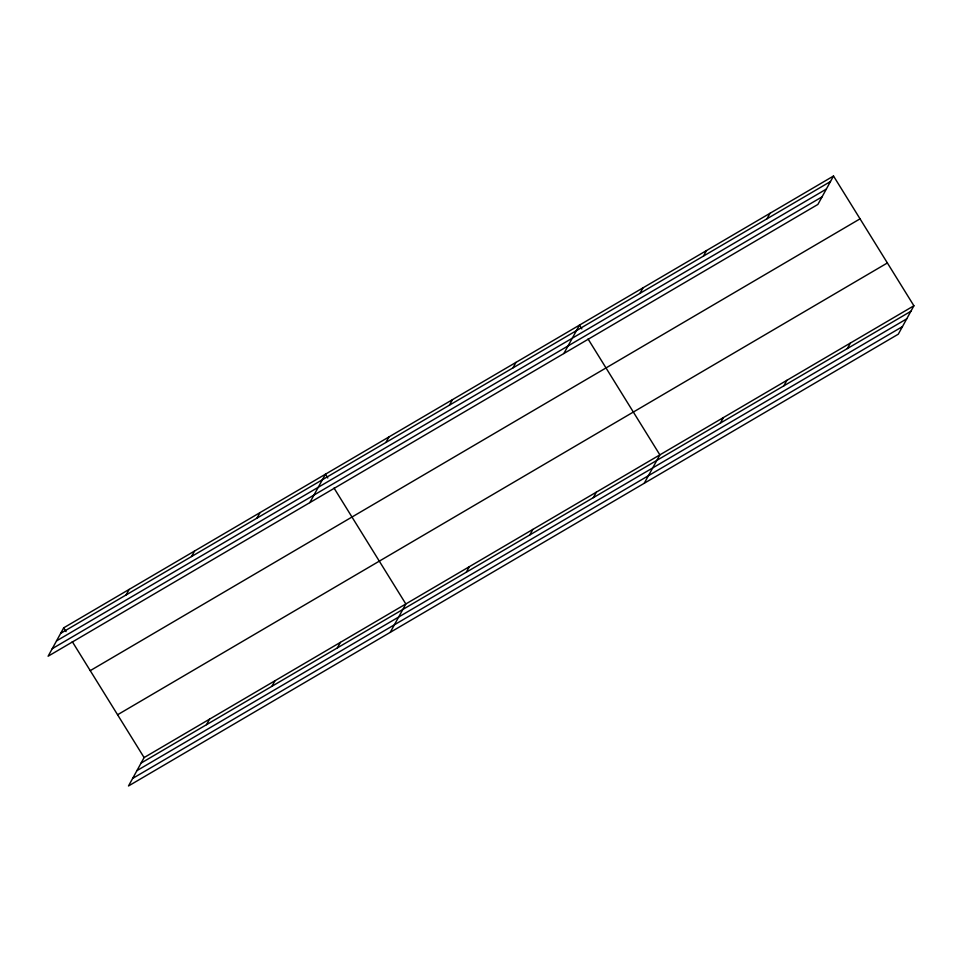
<?xml version="1.0" encoding="UTF-8"?>
<svg xmlns="http://www.w3.org/2000/svg" width="962" height="962" viewBox="0 0 962 962"><rect width="100%" height="100%" fill="white"/><g stroke="black" fill="none" stroke-linecap="round" stroke-linejoin="round"><path stroke-width="1.44" d="M833.513 176.022L63.708 627.825L48.1 656.228L817.892 204.425L833.513 176.022L913.9 305.772L898.292 334.175L128.487 785.978L144.108 757.575L913.9 305.772M126.118 594.937L129.148 589.417M191.546 556.529L194.577 551.022M256.974 518.133L260.017 512.614M309.824 502.609L325.445 474.206L327.789 477.994M206.505 724.687L209.536 719.179M385.918 442.46L388.949 436.94M271.933 686.291L274.976 680.771M449.422 405.182L452.465 399.663M337.373 647.883L340.404 642.363M512.938 367.905L515.969 362.385M390.223 632.371L405.832 603.968L334.03 488.059M563.864 353.523L579.473 325.12L581.818 328.896M466.305 572.21L469.348 566.69M639.946 293.362L642.989 287.842M529.822 534.932L532.852 529.413M703.462 256.084L706.493 250.565M593.326 497.655L596.356 492.147M766.967 218.807L769.997 213.299M644.251 483.273L659.872 454.87L588.059 338.973M720.346 423.112L723.376 417.592M783.85 385.834L786.88 380.327M847.354 348.569L850.396 343.049M60.678 633.345L830.471 181.541M56.53 640.896L826.322 189.093M52.249 648.677L822.041 196.873M90.248 670.646L860.04 218.843M117.58 714.754L887.373 262.963M141.077 763.094L910.87 311.291M136.917 770.646L906.721 318.843M132.648 778.426L902.44 326.623M63.708 627.825L66.053 631.601M72.294 641.678L144.108 757.575"/></g></svg>
